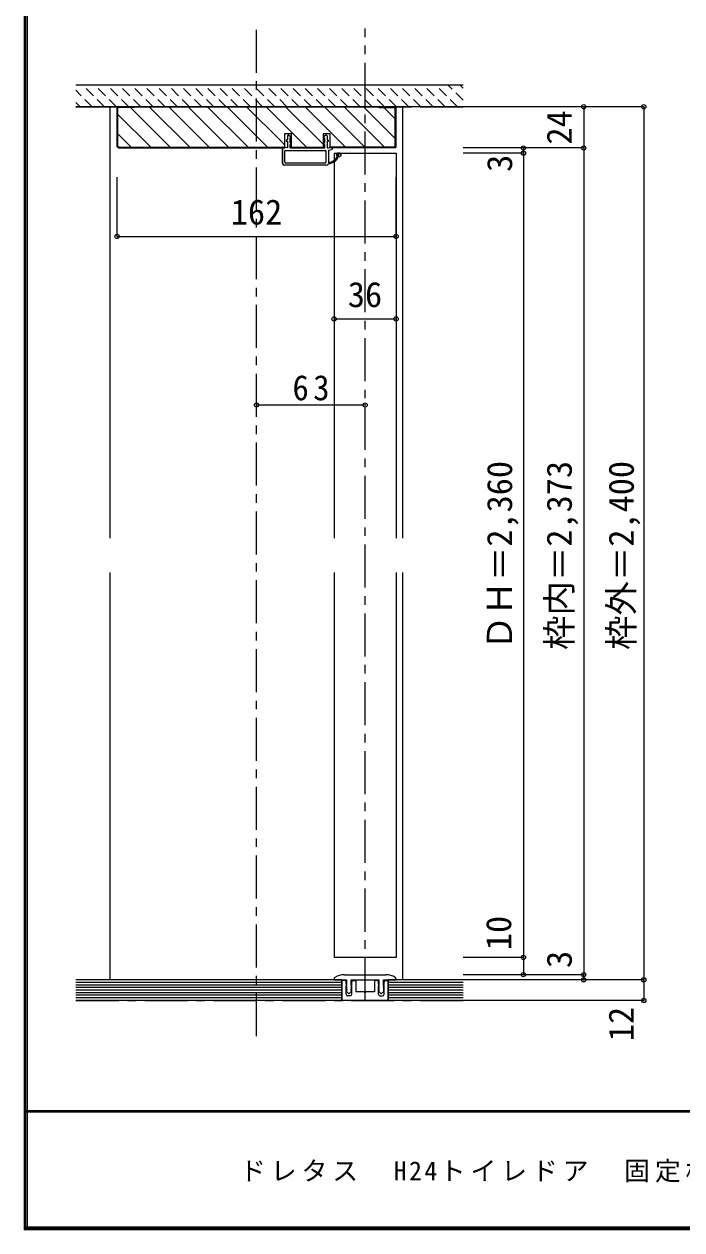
# Model space of a CAD drawing. Units: millimetres at full size, sheet at 1:5. Extents: x -973 to 977, y -718 to 696.
# Drawn here: x -973 to -591, y -701 to 0 of the extents above; entities that cross this region are included whole.
import ezdxf
from ezdxf.enums import TextEntityAlignment as Align

# ---------------------------------------------------------------- set-up
doc = ezdxf.new("R2010")
doc.units = ezdxf.units.MM
doc.header["$LTSCALE"] = 5
doc.header["$PDMODE"] = 32
doc.header["$PDSIZE"] = 2.5
doc.linetypes.add('CHAIN1', pattern=[8, 5, -1, 1, -1])
doc.linetypes.add('DASHED1', pattern=[1.8, 1.2, -0.6])
for name, color, linetype in [('0-0_補助線', 7, 'Continuous'), ('0-1_通り芯', 4, 'CHAIN1'), ('0-3_仕上', 7, 'Continuous'), ('0-4_枠', 3, 'Continuous'), ('0-6_扉', 6, 'Continuous'), ('0-B_寸法', 4, 'Continuous'), ('0-C_ﾊｯﾁ', 4, 'DASHED1'), ('F-1_通り芯', 6, 'Continuous'), ('F-A_文字', 7, 'Continuous')]:
    doc.layers.add(name, color=color, linetype=linetype)
doc.layers.add('0-7_金物', color=7, linetype='Continuous', lineweight=18)
doc.styles.add('ＭＳ ゴシック', font='')
doc.styles.get('ＭＳ ゴシック').set_extended_font_data('MS Gothic')

# ---------------------------------------------------------------- blocks, each defined once
blk = doc.blocks.new('2')
at = {"layer": '0-0_補助線'}
for p, q in [((-9.846, -9.622), (-9.846, 15.078)), ((-8.846, 16.078), (0.354, 16.078)), ((-8.846, 15.878), (0.637, 15.878)), ((-8.446, 14.378), (-8.446, -8.922)), ((-8.146, 14.678), (-1.546, 14.678)), ((-1.246, 14.378), (-1.246, -8.922)), ((0.154, 11.653), (2.154, 11.653)), ((0.154, 11.653), (0.154, -8.497)), ((2.154, 10.953), (2.154, 11.653)), ((3.154, 11.653), (2.512, 10.83)), ((3.154, 11.653), (6.154, 11.653)), ((4.154, 13.753), (4.154, 13.053)), ((5.154, 13.053), (4.512, 13.876)), ((7.154, 13.053), (5.154, 13.053)), ((6.154, 10.953), (6.154, 11.653)), ((7.558, 12.258), (6.516, 10.835)), ((-1.48, -10.622), (-8.846, -10.622)), ((-1.546, -9.222), (-8.146, -9.222)), ((-1.189, -10.85), (-0.732, -12.694)), ((0.354, -12.922), (-0.441, -12.922)), ((0.154, -8.497), (2.154, -8.497)), ((4.154, -9.897), (0.154, -9.897)), ((0.154, -9.897), (0.154, -10.622)), ((0.154, -10.622), (0.645, -12.548)), ((2.154, -7.797), (2.154, -8.497)), ((3.154, -8.497), (2.512, -7.674)), ((3.154, -8.497), (6.154, -8.497)), ((4.154, -10.597), (4.154, -9.897)), ((5.154, -9.897), (4.512, -10.72)), ((7.154, -9.897), (5.154, -9.897)), ((6.154, -7.797), (6.154, -8.497)), ((7.558, -9.101), (6.516, -7.679))]:
    blk.add_line(p, q, dxfattribs=at)
for points in [[(-9.646, 15.078), (-9.646, -9.622), (-9.846, -9.622)], [(4.154, 13.053), (0.154, 13.053), (0.649, 15.723)]]:
    blk.add_lwpolyline(points, dxfattribs=at)
for centre, radius, start, end in [((-8.846, 15.078), 1, 90, 180), ((-8.846, 15.078), 0.8, 90, 180), ((-8.146, 14.378), 0.3, 90, 180), ((-1.546, 14.378), 0.3, 0, 90), ((0.354, 15.778), 0.3, 349.49875, 90), ((2.354, 10.953), 0.2, 180, 322.03043), ((4.354, 13.753), 0.2, 37.96957, 180), ((6.354, 10.953), 0.2, 180, 323.78053), ((7.154, 12.553), 0.5, 323.78053, 90), ((-8.846, -9.622), 1, 180, 270), ((-2.846, -10.72), 6, 179.06153, 259.29815), ((-8.146, -8.922), 0.3, 180, 270), ((-2.846, -10.72), 5.3, 178.93757, 259.29815), ((-1.546, -8.922), 0.3, 270, 0), ((-1.48, -10.922), 0.3, 13.9282, 90), ((-0.441, -12.622), 0.3, 193.9282, 270), ((0.354, -12.622), 0.3, 270, 14.29438), ((2.354, -7.797), 0.2, 37.96957, 180), ((4.354, -10.597), 0.2, 180, 322.03043), ((6.354, -7.797), 0.2, 36.21947, 180), ((7.154, -9.397), 0.5, 270, 36.21947), ((-3.896, -16.272), 0.35, 259.29815, 79.29815)]:
    blk.add_arc(centre, radius, start, end, dxfattribs=at)
blk.add_point((-3.896, -16.622), dxfattribs=at)

msp = doc.modelspace()

# ---------------------------------------------------------------- linework, layer by layer
at = {"layer": '0-1_通り芯'}
for p, q in [((-838.333, -588.252), (-838.333, -2.5)), ((-775.333, -567.5), (-775.333, -2.5)), ((-943.333, -48), (-718.333, -48)), ((-943.333, -567.5), (-718.333, -567.5))]:
    msp.add_line(p, q, dxfattribs=at)
at = {"layer": '0-3_仕上', "color": 2}
for p, q in [((-788.833, -555.5), (-943.333, -555.5)), ((-788.833, -567.5), (-788.833, -555.5)), ((-761.833, -567.5), (-761.833, -555.5)), ((-718.333, -555.5), (-761.833, -555.5)), ((-718.333, -567.5), (-943.333, -567.5))]:
    msp.add_line(p, q, dxfattribs=at)
at = {"layer": '0-3_仕上'}
for p, q in [((-788.833, -557), (-943.333, -557)), ((-788.833, -558.5), (-943.333, -558.5)), ((-788.833, -560), (-943.333, -560)), ((-718.333, -557), (-761.833, -557)), ((-718.333, -558.5), (-761.833, -558.5)), ((-718.333, -560), (-761.833, -560)), ((-788.833, -561.5), (-943.333, -561.5)), ((-788.833, -563), (-943.333, -563)), ((-788.833, -564.5), (-943.333, -564.5)), ((-788.833, -566), (-943.333, -566)), ((-718.333, -561.5), (-761.833, -561.5)), ((-718.333, -563), (-761.833, -563)), ((-718.333, -564.5), (-761.833, -564.5)), ((-718.333, -566), (-761.833, -566))]:
    msp.add_line(p, q, dxfattribs=at)
at = {"layer": '0-4_枠', "color": 4}
for p, q in [((-919.333, -48), (-923.333, -48)), ((-923.333, -298.75), (-923.333, -48)), ((-757.333, -48), (-753.333, -48)), ((-753.333, -298.75), (-753.333, -48)), ((-923.333, -555.5), (-923.333, -318.75)), ((-753.333, -555.5), (-753.333, -318.75))]:
    msp.add_line(p, q, dxfattribs=at)
at = {"layer": '0-4_枠'}
for p, q in [((-919.333, -48), (-757.333, -48)), ((-918.833, -71.086), (-918.833, -48.5)), ((-909.333, -48.5), (-918.833, -48.5)), ((-909.333, -48), (-909.333, -48.5)), ((-767.333, -48.5), (-767.333, -48)), ((-767.333, -48.5), (-757.833, -48.5)), ((-757.833, -71.086), (-757.833, -48.5)), ((-821.833, -63.5), (-818.133, -63.5)), ((-821.833, -72), (-821.833, -63.5)), ((-818.133, -72), (-818.133, -63.5)), ((-799.533, -72), (-799.533, -63.5)), ((-918.419, -71.5), (-918.833, -71.086)), ((-918.626, -72), (-821.833, -72)), ((-918.419, -71.5), (-821.833, -71.5)), ((-818.133, -71.5), (-799.533, -71.5)), ((-818.133, -72), (-799.533, -72)), ((-758.248, -71.5), (-795.833, -71.5)), ((-758.04, -72), (-795.833, -72)), ((-758.248, -71.5), (-757.833, -71.086))]:
    msp.add_line(p, q, dxfattribs=at)
for points in [[(-918.626, -72), (-919.333, -71.293), (-919.333, -48)], [(-758.04, -72), (-757.333, -71.293), (-757.333, -48)], [(-799.533, -63.5), (-795.833, -63.5), (-795.833, -72)]]:
    msp.add_lwpolyline(points, dxfattribs=at)
at = {"layer": '0-6_扉'}
for p, q in [((-793.333, -75), (-757.333, -75)), ((-793.333, -75), (-793.333, -298.75)), ((-757.333, -75), (-757.333, -298.75)), ((-793.333, -318.75), (-793.333, -542.5)), ((-757.333, -318.75), (-757.333, -542.5)), ((-757.333, -542.5), (-793.333, -542.5))]:
    msp.add_line(p, q, dxfattribs=at)
at = {"layer": '0-7_金物'}
for p, q in [((-787.333, -552.5), (-763.333, -552.5)), ((-793.333, -555.5), (-793.333, -555.017)), ((-793.333, -555.5), (-785.983, -555.5)), ((-787.383, -555.8), (-788.833, -555.8)), ((-788.833, -567.5), (-788.833, -555.8)), ((-788.733, -555.8), (-788.733, -567.5)), ((-786.383, -558.05), (-786.383, -556.8)), ((-786.383, -558.05), (-786.176, -558.396)), ((-786.383, -559.05), (-786.176, -558.704)), ((-786.383, -563.8), (-786.383, -559.05)), ((-785.983, -558.5), (-786.191, -558.846)), ((-785.983, -560), (-786.191, -560.346)), ((-785.983, -561), (-786.191, -560.654)), ((-785.983, -558.5), (-785.983, -555.5)), ((-783.483, -558.5), (-783.483, -555.5)), ((-783.483, -555.5), (-767.183, -555.5)), ((-783.483, -558.5), (-783.276, -558.846)), ((-783.483, -559.5), (-783.276, -559.154)), ((-783.483, -560), (-783.483, -559.5)), ((-783.483, -560), (-783.276, -560.346)), ((-783.483, -561), (-783.276, -560.654)), ((-783.083, -558.05), (-783.291, -558.396)), ((-783.083, -559.05), (-783.291, -558.704)), ((-783.083, -558.05), (-783.083, -556.8)), ((-783.083, -563.8), (-783.083, -559.05)), ((-782.083, -555.8), (-780.733, -555.8)), ((-780.733, -555.8), (-780.733, -562.5)), ((-768.583, -555.8), (-769.933, -555.8)), ((-769.933, -555.8), (-769.933, -562.5)), ((-767.583, -558.05), (-767.583, -556.8)), ((-767.583, -558.05), (-767.376, -558.396)), ((-767.583, -559.05), (-767.376, -558.704)), ((-767.583, -563.8), (-767.583, -559.05)), ((-767.183, -558.5), (-767.391, -558.846)), ((-767.183, -559.5), (-767.391, -559.154)), ((-767.183, -560), (-767.391, -560.346)), ((-767.183, -561), (-767.391, -560.654)), ((-767.183, -558.5), (-767.183, -555.5)), ((-767.183, -560), (-767.183, -559.5)), ((-764.683, -558.5), (-764.683, -555.5)), ((-764.683, -555.5), (-757.333, -555.5)), ((-764.683, -558.5), (-764.476, -558.846)), ((-764.683, -560), (-764.476, -560.346)), ((-764.683, -561), (-764.476, -560.654)), ((-764.283, -558.05), (-764.491, -558.396)), ((-764.283, -559.05), (-764.491, -558.704)), ((-764.283, -558.05), (-764.283, -556.8)), ((-764.283, -563.8), (-764.283, -559.05)), ((-763.283, -555.8), (-761.833, -555.8)), ((-761.933, -555.8), (-761.933, -567.5)), ((-761.833, -567.5), (-761.833, -555.8)), ((-757.333, -555.5), (-757.333, -555.017)), ((-761.833, -567.5), (-788.833, -567.5)), ((-785.983, -561.5), (-786.191, -561.846)), ((-785.1, -563.34), (-786.153, -562.204)), ((-785.983, -561), (-785.983, -561.5)), ((-784.083, -564.8), (-785.383, -564.8)), ((-784.367, -563.34), (-783.313, -562.204)), ((-783.483, -561.5), (-783.483, -561)), ((-783.483, -561.5), (-783.276, -561.846)), ((-775.833, -562.5), (-780.733, -562.5)), ((-775.333, -563), (-775.833, -562.5)), ((-775.333, -563), (-774.833, -562.5)), ((-769.933, -562.5), (-774.833, -562.5)), ((-767.183, -561.5), (-767.391, -561.846)), ((-766.3, -563.34), (-767.353, -562.204)), ((-767.183, -561.5), (-767.183, -561)), ((-766.583, -564.8), (-765.283, -564.8)), ((-765.567, -563.34), (-764.513, -562.204)), ((-764.683, -561), (-764.683, -561.5)), ((-764.683, -561.5), (-764.476, -561.846))]:
    msp.add_line(p, q, dxfattribs=at)
for points in [[(-785.983, -560), (-785.983, -559.5), (-786.191, -559.154)], [(-764.683, -560), (-764.683, -559.5), (-764.476, -559.154)]]:
    msp.add_lwpolyline(points, dxfattribs=at)
for centre, radius, start, end in [((-787.333, -562.5), 10, 90, 123.74899), ((-763.333, -562.5), 10, 56.25101, 90), ((-792.333, -555.017), 1, 123.74899, 180), ((-787.383, -556.8), 1, 0, 90), ((-785.933, -559), 0.3, 149.05365, 210.94635), ((-785.933, -560.5), 0.3, 149.05365, 210.94635), ((-786.433, -558.55), 0.3, 329.05368, 30.94635), ((-783.033, -558.55), 0.3, 149.05365, 210.94632), ((-783.533, -559), 0.3, 329.05365, 30.94632), ((-783.533, -560.5), 0.3, 329.05365, 30.94632), ((-782.083, -556.8), 1, 90, 180), ((-768.583, -556.8), 1, 0, 90), ((-767.133, -559), 0.3, 149.05366, 210.94634), ((-767.133, -560.5), 0.3, 149.05366, 210.94634), ((-767.633, -558.55), 0.3, 329.05368, 30.94635), ((-764.233, -558.55), 0.3, 149.05365, 210.94632), ((-764.733, -559), 0.3, 329.05365, 30.94635), ((-764.733, -560.5), 0.3, 329.05365, 30.94635), ((-763.283, -556.8), 1, 90, 180), ((-758.333, -555.017), 1, 0, 56.25101), ((-785.383, -563.8), 1, 180, 270), ((-785.933, -562), 0.3, 149.05362, 222.83826), ((-784.733, -563), 0.5, 222.83826, 317.16174), ((-784.083, -563.8), 1, 270, 0), ((-783.533, -562), 0.3, 317.16174, 30.94632), ((-766.583, -563.8), 1, 180, 270), ((-767.133, -562), 0.3, 149.0537, 222.83827), ((-765.933, -563), 0.5, 222.83827, 317.16174), ((-765.283, -563.8), 1, 270, 0), ((-764.733, -562), 0.3, 317.16174, 30.94638)]:
    msp.add_arc(centre, radius, start, end, dxfattribs=at)
at = {"layer": '0-B_寸法', "color": 2}
for p, q in [((-718.333, -35.5), (-943.333, -35.5)), ((-718.333, -48), (-943.333, -48))]:
    msp.add_line(p, q, dxfattribs=at)
at = {"layer": '0-B_寸法', "linetype": 'DASHED1'}
for p, q in [((-933.804, -48), (-943.333, -38.471)), ((-926.733, -48), (-939.233, -35.5)), ((-919.662, -48), (-932.162, -35.5)), ((-912.591, -48), (-925.091, -35.5)), ((-905.52, -48), (-918.02, -35.5)), ((-898.449, -48), (-910.949, -35.5)), ((-891.378, -48), (-903.878, -35.5)), ((-884.307, -48), (-896.807, -35.5)), ((-877.236, -48), (-889.736, -35.5)), ((-870.165, -48), (-882.665, -35.5)), ((-863.094, -48), (-875.594, -35.5)), ((-856.023, -48), (-868.523, -35.5)), ((-848.952, -48), (-861.452, -35.5)), ((-841.88, -48), (-854.38, -35.5)), ((-834.809, -48), (-847.309, -35.5)), ((-827.738, -48), (-840.238, -35.5)), ((-820.667, -48), (-833.167, -35.5)), ((-813.596, -48), (-826.096, -35.5)), ((-806.525, -48), (-819.025, -35.5)), ((-799.454, -48), (-811.954, -35.5)), ((-792.383, -48), (-804.883, -35.5)), ((-785.312, -48), (-797.812, -35.5)), ((-778.241, -48), (-790.741, -35.5)), ((-771.17, -48), (-783.67, -35.5)), ((-764.099, -48), (-776.599, -35.5)), ((-757.028, -48), (-769.528, -35.5)), ((-749.957, -48), (-762.457, -35.5)), ((-742.886, -48), (-755.386, -35.5)), ((-735.814, -48), (-748.314, -35.5)), ((-728.743, -48), (-741.243, -35.5)), ((-721.672, -48), (-734.172, -35.5)), ((-718.333, -44.268), (-727.101, -35.5)), ((-718.333, -37.197), (-720.03, -35.5)), ((-940.875, -48), (-943.333, -45.542))]:
    msp.add_line(p, q, dxfattribs=at)
at = {"layer": '0-B_寸法', "linetype": 'CHAIN1'}
msp.add_line((-943.333, -48), (-718.333, -48), dxfattribs=at)
at = {"layer": '0-B_寸法'}
for p, q in [((-613.476, -48), (-718.333, -48)), ((-648.333, -48), (-648.333, -552.5)), ((-613.476, -48), (-613.476, -567.5)), ((-648.333, -72), (-718.333, -72)), ((-683.333, -75), (-718.333, -75)), ((-683.333, -72), (-683.333, -552.5)), ((-919.333, -123.422), (-919.333, -88.9)), ((-757.333, -123.422), (-757.333, -88.9)), ((-919.333, -123.422), (-757.333, -123.422)), ((-793.333, -171.382), (-757.333, -171.382)), ((-838.333, -221.382), (-775.333, -221.382)), ((-683.333, -542.5), (-718.333, -542.5)), ((-648.333, -552.5), (-718.333, -552.5)), ((-648.333, -555.5), (-648.333, -552.5)), ((-613.476, -555.5), (-718.333, -555.5)), ((-648.333, -555.5), (-718.333, -555.5)), ((-613.476, -567.5), (-718.333, -567.5))]:
    msp.add_line(p, q, dxfattribs=at)
at = {"layer": '0-B_寸法', "color": 3}
for p, q in [((-821.833, -63.5), (-818.133, -63.5)), ((-821.833, -72), (-821.833, -63.5)), ((-818.133, -72), (-818.133, -63.5)), ((-799.533, -72), (-799.533, -63.5)), ((-818.133, -71.5), (-799.533, -71.5)), ((-818.133, -72), (-799.533, -72))]:
    msp.add_line(p, q, dxfattribs=at)
msp.add_lwpolyline([(-799.533, -63.5), (-795.833, -63.5), (-795.833, -72)], dxfattribs=at)
at = {"layer": '0-B_寸法', "color": 7}
for p in [(-648.333, -48), (-613.476, -48), (-683.333, -72), (-683.333, -75), (-648.333, -72), (-919.333, -123.422), (-757.333, -123.422), (-793.333, -171.382), (-757.333, -171.382), (-838.333, -221.382), (-775.333, -221.382), (-683.333, -542.5), (-683.333, -552.5), (-648.333, -552.5), (-648.333, -555.5), (-613.476, -555.5), (-613.476, -567.5)]:
    msp.add_point(p, dxfattribs=at)
at = {"layer": '0-C_ﾊｯﾁ', "linetype": 'Continuous'}
for p, q in [((-911.5, -48.5), (-888.5, -71.5)), ((-900.686, -48), (-877.186, -71.5)), ((-889.373, -48), (-865.872, -71.5)), ((-878.059, -48), (-854.558, -71.5)), ((-866.745, -48), (-843.245, -71.5)), ((-855.431, -48), (-831.931, -71.5)), ((-844.117, -48), (-824.133, -67.984)), ((-832.804, -48), (-809.304, -71.5)), ((-810.176, -48), (-786.676, -71.5)), ((-798.863, -48), (-775.363, -71.5)), ((-787.549, -48), (-764.049, -71.5)), ((-776.235, -48), (-757.833, -66.402)), ((-764.422, -48.5), (-757.833, -55.088)), ((-918.833, -52.48), (-899.813, -71.5)), ((-918.833, -63.794), (-911.127, -71.5)), ((-824.133, -67.984), (-821.833, -70.284))]:
    msp.add_line(p, q, dxfattribs=at)
msp.add_lwpolyline([(-821.49, -48), (-801.833, -67.657), (-799.715, -69.776)], dxfattribs=at)
at = {"layer": 'F-1_通り芯'}
for p, q in [((-973.347, 695.833), (-973.347, -700.833)), ((-972.514, 695.833), (-972.514, -700.833)), ((-971.68, 695.833), (-971.68, -700.833)), ((976.653, -631.667), (-973.347, -631.667)), ((976.653, -632.5), (-973.347, -632.5)), ((976.653, -699.167), (-973.347, -699.167)), ((976.653, -700), (-973.347, -700)), ((976.653, -700.833), (-973.347, -700.833))]:
    msp.add_line(p, q, dxfattribs=at)

# ---------------------------------------------------------------- block references
at = {"layer": '0-B_寸法', "rotation": 90}
msp.add_blockref('2', (-807.255, -72.154), dxfattribs=at)

# ---------------------------------------------------------------- texts
at = {"layer": '0-B_寸法', "color": 7, "style": 'ＭＳ ゴシック'}
for s, p in [('24', (-650.833, -70)), ('3', (-685.496, -85.885)), ('ＤＨ＝2,360', (-685.513, -363.75)), ('枠内＝2,373', (-650.833, -363.75)), ('枠外＝2,400', (-614.819, -363.75)), ('10', (-686.042, -538.245)), ('3', (-650.833, -548.603)), ('12', (-614.862, -591.168))]:
    msp.add_text(s, height=14.66, rotation=90, dxfattribs=at).set_placement(p, align=Align.BOTTOM_LEFT)
for s, p in [('162', (-853.333, -120.922)), ('36', (-785.333, -168.882))]:
    msp.add_text(s, height=14.66, dxfattribs=at).set_placement(p, align=Align.BOTTOM_LEFT)
at = {"layer": '0-B_寸法', "color": 7, "insert": (-817.458, -218.882), "char_height": 14.66, "attachment_point": 7, "style": 'ＭＳ ゴシック'}
msp.add_mtext('\\T1.27;\\W0.95;63', dxfattribs=at)
at = {"layer": 'F-A_文字', "insert": (-847.938, -673.333), "char_height": 11, "attachment_point": 7, "style": 'ＭＳ ゴシック'}
msp.add_mtext('\\T1.19;ドレタス\u3000H24トイレドア\u3000固定枠170㎜幅\u3000隠し丁番\u3000通気仕様\u30003方枠＋樹脂下枠', dxfattribs=at)

doc.saveas('drawing.dxf')
